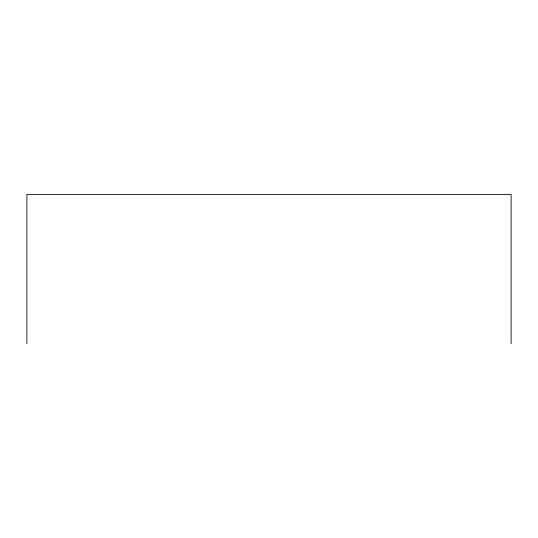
<?xml version="1.0" encoding="UTF-8"?>
<svg xmlns="http://www.w3.org/2000/svg" width="538" height="538" viewBox="0 0 538 538"><rect width="100%" height="100%" fill="white"/><g stroke="black" fill="none" stroke-linecap="round" stroke-linejoin="round"><path stroke-width="0.81" d="M511.1 343.614L511.1 194.386L26.9 194.386L26.9 343.614"/></g></svg>
